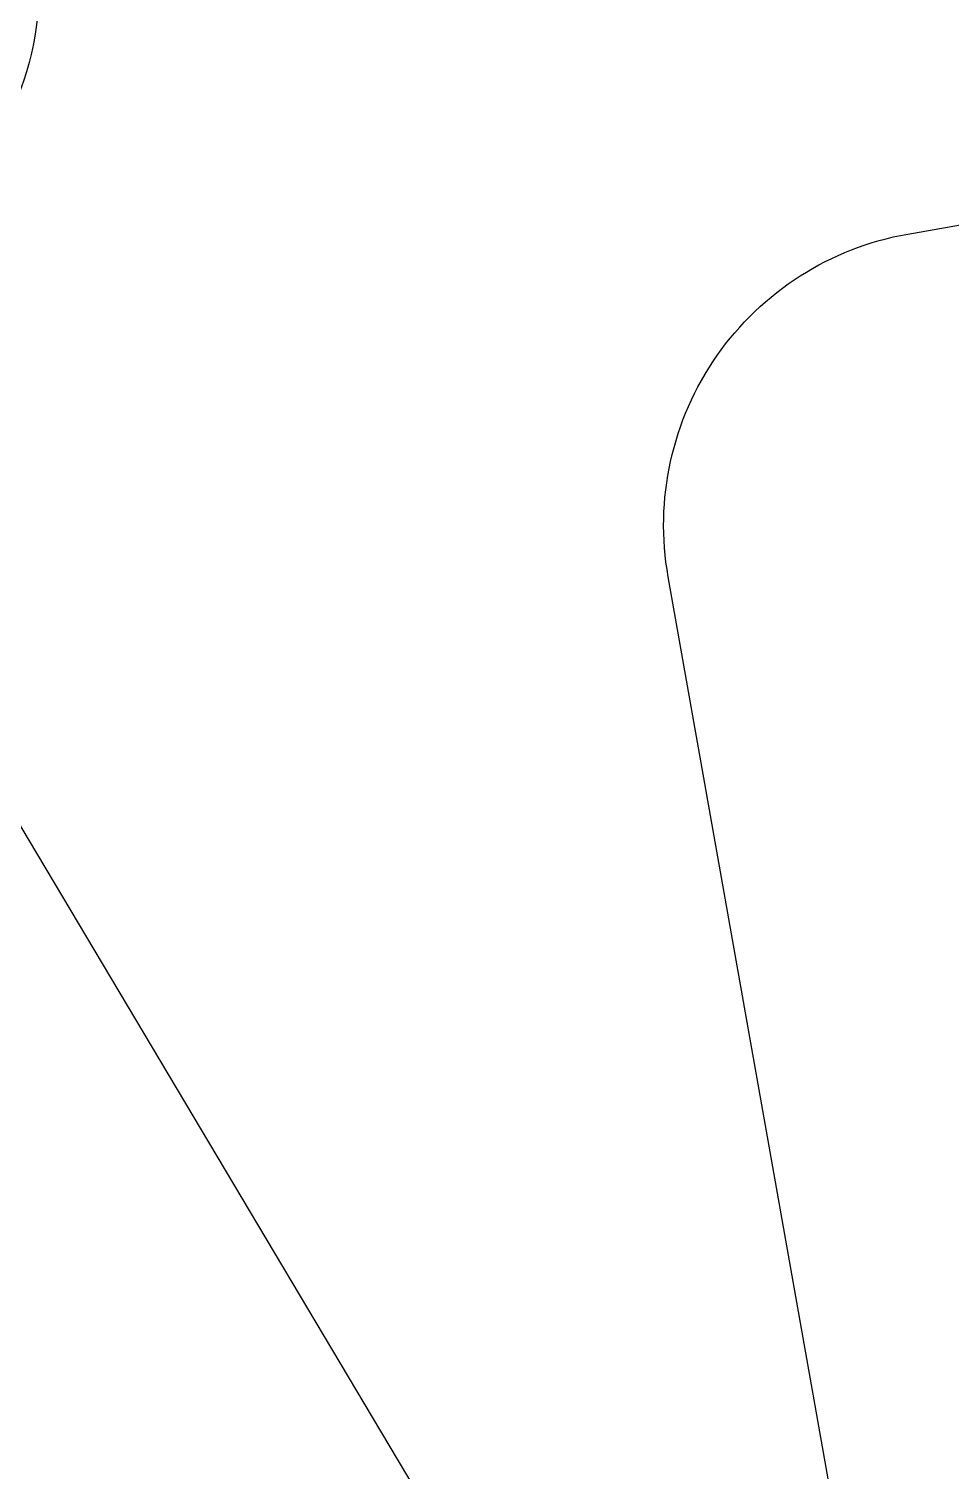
# Model space of a CAD drawing. Header units: millimetres. Extents: x 0 to 8967983, y -224399 to 13801.
# Drawn here: x 71342.32 to 71345.55, y -193470.78 to -193465.72 of the extents above; entities that cross this region are included whole.
import ezdxf

# ---------------------------------------------------------------- set-up
doc = ezdxf.new("R2010")
doc.units = ezdxf.units.MM
doc.header["$LTSCALE"] = 10
doc.layers.add('Архитектура', color=251, linetype='Continuous')

msp = doc.modelspace()

# ---------------------------------------------------------------- linework, layer by layer
at = {"layer": 'Архитектура', "lineweight": 25, "transparency": 33554684}
msp.add_lwpolyline([(71351.7, -193463.7678), (71345.0972, -193464.9381, -0.414326), (71343.8958, -193464.0985), (71343.6192, -193462.5378), (71344.6997, -193462.3463), (71344.5933, -193461.7461), (71343.908, -193461.3722), (71340.5465, -193461.968, 0.551224), (71340.3515, -193462.4451), (71342.1615, -193464.9722, -0.267349), (71342.2618, -193466.0017), (71341.7118, -193467.0897, 0.249629), (71341.7446, -193467.6043), (71344.2126, -193471.7483, 0.827043), (71345.2197, -193471.3643), (71344.5601, -193467.6427, -0.414326), (71345.3998, -193466.4413), (71352.7229, -193465.1434, 0.414326)], format="xyb", dxfattribs=at)
msp.add_lwpolyline([(71351.7, -193463.7678), (71345.0972, -193464.9381, -0.414326), (71343.8958, -193464.0985), (71343.6192, -193462.5378), (71344.6997, -193462.3463), (71344.5933, -193461.7461), (71343.908, -193461.3722), (71340.5465, -193461.968, 0.551224), (71340.3515, -193462.4451), (71342.1615, -193464.9722, -0.267349), (71342.2618, -193466.0017), (71341.7118, -193467.0897, 0.249629), (71341.7446, -193467.6043), (71344.2126, -193471.7483, 0.827043), (71345.2197, -193471.3643), (71344.5601, -193467.6427, -0.414326), (71345.3998, -193466.4413), (71352.7229, -193465.1434, 0.414326)], format="xyb", dxfattribs=at)
msp.add_lwpolyline([(71351.7, -193463.7678), (71345.0972, -193464.9381, -0.414326), (71343.8958, -193464.0985), (71343.6192, -193462.5378), (71344.6997, -193462.3463), (71344.5933, -193461.7461), (71343.908, -193461.3722), (71340.5465, -193461.968, 0.551224), (71340.3515, -193462.4451), (71342.1615, -193464.9722, -0.267349), (71342.2618, -193466.0017), (71341.7118, -193467.0897, 0.249629), (71341.7446, -193467.6043), (71344.2126, -193471.7483, 0.827043), (71345.2197, -193471.3643), (71344.5601, -193467.6427, -0.414326), (71345.3998, -193466.4413), (71352.7229, -193465.1434, 0.414326)], format="xyb", dxfattribs=at)
msp.add_lwpolyline([(71351.7, -193463.7678), (71345.0972, -193464.9381, -0.414326), (71343.8958, -193464.0985), (71343.6192, -193462.5378), (71344.6997, -193462.3463), (71344.5933, -193461.7461), (71343.908, -193461.3722), (71340.5465, -193461.968, 0.551224), (71340.3515, -193462.4451), (71342.1615, -193464.9722, -0.267349), (71342.2618, -193466.0017), (71341.7118, -193467.0897, 0.249629), (71341.7446, -193467.6043), (71344.2126, -193471.7483, 0.827043), (71345.2197, -193471.3643), (71344.5601, -193467.6427, -0.414326), (71345.3998, -193466.4413), (71352.7229, -193465.1434, 0.414326)], format="xyb", dxfattribs=at)
msp.add_lwpolyline([(71351.7, -193463.7678), (71345.0972, -193464.9381, -0.414326), (71343.8958, -193464.0985), (71343.6192, -193462.5378), (71344.6997, -193462.3463), (71344.5933, -193461.7461), (71343.908, -193461.3722), (71340.5465, -193461.968, 0.551224), (71340.3515, -193462.4451), (71342.1615, -193464.9722, -0.267349), (71342.2618, -193466.0017), (71341.7118, -193467.0897, 0.249629), (71341.7446, -193467.6043), (71344.2126, -193471.7483, 0.827043), (71345.2197, -193471.3643), (71344.5601, -193467.6427, -0.414326), (71345.3998, -193466.4413), (71352.7229, -193465.1434, 0.414326)], format="xyb", dxfattribs=at)
msp.add_lwpolyline([(71351.7, -193463.7678), (71345.0972, -193464.9381, -0.414326), (71343.8958, -193464.0985), (71343.6192, -193462.5378), (71344.6997, -193462.3463), (71344.5933, -193461.7461), (71343.908, -193461.3722), (71340.5465, -193461.968, 0.551224), (71340.3515, -193462.4451), (71342.1615, -193464.9722, -0.267349), (71342.2618, -193466.0017), (71341.7118, -193467.0897, 0.249629), (71341.7446, -193467.6043), (71344.2126, -193471.7483, 0.827043), (71345.2197, -193471.3643), (71344.5601, -193467.6427, -0.414326), (71345.3998, -193466.4413), (71352.7229, -193465.1434, 0.414326)], format="xyb", dxfattribs=at)
msp.add_lwpolyline([(71351.7, -193463.7678), (71345.0972, -193464.9381, -0.414326), (71343.8958, -193464.0985), (71343.6192, -193462.5378), (71344.6997, -193462.3463), (71344.5933, -193461.7461), (71343.908, -193461.3722), (71340.5465, -193461.968, 0.551224), (71340.3515, -193462.4451), (71342.1615, -193464.9722, -0.267349), (71342.2618, -193466.0017), (71341.7118, -193467.0897, 0.249629), (71341.7446, -193467.6043), (71344.2126, -193471.7483, 0.827043), (71345.2197, -193471.3643), (71344.5601, -193467.6427, -0.414326), (71345.3998, -193466.4413), (71352.7229, -193465.1434, 0.414326)], format="xyb", dxfattribs=at)
msp.add_lwpolyline([(71351.7, -193463.7678), (71345.0972, -193464.9381, -0.414326), (71343.8958, -193464.0985), (71343.6192, -193462.5378), (71344.6997, -193462.3463), (71344.5933, -193461.7461), (71343.908, -193461.3722), (71340.5465, -193461.968, 0.551224), (71340.3515, -193462.4451), (71342.1615, -193464.9722, -0.267349), (71342.2618, -193466.0017), (71341.7118, -193467.0897, 0.249629), (71341.7446, -193467.6043), (71344.2126, -193471.7483, 0.827043), (71345.2197, -193471.3643), (71344.5601, -193467.6427, -0.414326), (71345.3998, -193466.4413), (71352.7229, -193465.1434, 0.414326)], format="xyb", dxfattribs=at)
msp.add_lwpolyline([(71351.7, -193463.7678), (71345.0972, -193464.9381, -0.414326), (71343.8958, -193464.0985), (71343.6192, -193462.5378), (71344.6997, -193462.3463), (71344.5933, -193461.7461), (71343.908, -193461.3722), (71340.5465, -193461.968, 0.551224), (71340.3515, -193462.4451), (71342.1615, -193464.9722, -0.267349), (71342.2618, -193466.0017), (71341.7118, -193467.0897, 0.249629), (71341.7446, -193467.6043), (71344.2126, -193471.7483, 0.827043), (71345.2197, -193471.3643), (71344.5601, -193467.6427, -0.414326), (71345.3998, -193466.4413), (71352.7229, -193465.1434, 0.414326)], format="xyb", dxfattribs=at)
msp.add_lwpolyline([(71351.7, -193463.7678), (71345.0972, -193464.9381, -0.414326), (71343.8958, -193464.0985), (71343.6192, -193462.5378), (71344.6997, -193462.3463), (71344.5933, -193461.7461), (71343.908, -193461.3722), (71340.5465, -193461.968, 0.551224), (71340.3515, -193462.4451), (71342.1615, -193464.9722, -0.267349), (71342.2618, -193466.0017), (71341.7118, -193467.0897, 0.249629), (71341.7446, -193467.6043), (71344.2126, -193471.7483, 0.827043), (71345.2197, -193471.3643), (71344.5601, -193467.6427, -0.414326), (71345.3998, -193466.4413), (71352.7229, -193465.1434, 0.414326)], format="xyb", dxfattribs=at)
msp.add_lwpolyline([(71351.7, -193463.7678), (71345.0972, -193464.9381, -0.414326), (71343.8958, -193464.0985), (71343.6192, -193462.5378), (71344.6997, -193462.3463), (71344.5933, -193461.7461), (71343.908, -193461.3722), (71340.5465, -193461.968, 0.551224), (71340.3515, -193462.4451), (71342.1615, -193464.9722, -0.267349), (71342.2618, -193466.0017), (71341.7118, -193467.0897, 0.249629), (71341.7446, -193467.6043), (71344.2126, -193471.7483, 0.827043), (71345.2197, -193471.3643), (71344.5601, -193467.6427, -0.414326), (71345.3998, -193466.4413), (71352.7229, -193465.1434, 0.414326)], format="xyb", dxfattribs=at)
msp.add_lwpolyline([(71351.7, -193463.7678), (71345.0972, -193464.9381, -0.414326), (71343.8958, -193464.0985), (71343.6192, -193462.5378), (71344.6997, -193462.3463), (71344.5933, -193461.7461), (71343.908, -193461.3722), (71340.5465, -193461.968, 0.551224), (71340.3515, -193462.4451), (71342.1615, -193464.9722, -0.267349), (71342.2618, -193466.0017), (71341.7118, -193467.0897, 0.249629), (71341.7446, -193467.6043), (71344.2126, -193471.7483, 0.827043), (71345.2197, -193471.3643), (71344.5601, -193467.6427, -0.414326), (71345.3998, -193466.4413), (71352.7229, -193465.1434, 0.414326)], format="xyb", dxfattribs=at)
msp.add_lwpolyline([(71351.7, -193463.7678), (71345.0972, -193464.9381, -0.414326), (71343.8958, -193464.0985), (71343.6192, -193462.5378), (71344.6997, -193462.3463), (71344.5933, -193461.7461), (71343.908, -193461.3722), (71340.5465, -193461.968, 0.551224), (71340.3515, -193462.4451), (71342.1615, -193464.9722, -0.267349), (71342.2618, -193466.0017), (71341.7118, -193467.0897, 0.249629), (71341.7446, -193467.6043), (71344.2126, -193471.7483, 0.827043), (71345.2197, -193471.3643), (71344.5601, -193467.6427, -0.414326), (71345.3998, -193466.4413), (71352.7229, -193465.1434, 0.414326)], format="xyb", dxfattribs=at)
msp.add_lwpolyline([(71351.7, -193463.7678), (71345.0972, -193464.9381, -0.414326), (71343.8958, -193464.0985), (71343.6192, -193462.5378), (71344.6997, -193462.3463), (71344.5933, -193461.7461), (71343.908, -193461.3722), (71340.5465, -193461.968, 0.551224), (71340.3515, -193462.4451), (71342.1615, -193464.9722, -0.267349), (71342.2618, -193466.0017), (71341.7118, -193467.0897, 0.249629), (71341.7446, -193467.6043), (71344.2126, -193471.7483, 0.827043), (71345.2197, -193471.3643), (71344.5601, -193467.6427, -0.414326), (71345.3998, -193466.4413), (71352.7229, -193465.1434, 0.414326)], format="xyb", dxfattribs=at)
msp.add_lwpolyline([(71351.7, -193463.7678), (71345.0972, -193464.9381, -0.414326), (71343.8958, -193464.0985), (71343.6192, -193462.5378), (71344.6997, -193462.3463), (71344.5933, -193461.7461), (71343.908, -193461.3722), (71340.5465, -193461.968, 0.551224), (71340.3515, -193462.4451), (71342.1615, -193464.9722, -0.267349), (71342.2618, -193466.0017), (71341.7118, -193467.0897, 0.249629), (71341.7446, -193467.6043), (71344.2126, -193471.7483, 0.827043), (71345.2197, -193471.3643), (71344.5601, -193467.6427, -0.414326), (71345.3998, -193466.4413), (71352.7229, -193465.1434, 0.414326)], format="xyb", dxfattribs=at)
msp.add_lwpolyline([(71351.7, -193463.7678), (71345.0972, -193464.9381, -0.414326), (71343.8958, -193464.0985), (71343.6192, -193462.5378), (71344.6997, -193462.3463), (71344.5933, -193461.7461), (71343.908, -193461.3722), (71340.5465, -193461.968, 0.551224), (71340.3515, -193462.4451), (71342.1615, -193464.9722, -0.267349), (71342.2618, -193466.0017), (71341.7118, -193467.0897, 0.249629), (71341.7446, -193467.6043), (71344.2126, -193471.7483, 0.827043), (71345.2197, -193471.3643), (71344.5601, -193467.6427, -0.414326), (71345.3998, -193466.4413), (71352.7229, -193465.1434, 0.414326)], format="xyb", dxfattribs=at)
msp.add_lwpolyline([(71351.7, -193463.7678), (71345.0972, -193464.9381, -0.414326), (71343.8958, -193464.0985), (71343.6192, -193462.5378), (71344.6997, -193462.3463), (71344.5933, -193461.7461), (71343.908, -193461.3722), (71340.5465, -193461.968, 0.551224), (71340.3515, -193462.4451), (71342.1615, -193464.9722, -0.267349), (71342.2618, -193466.0017), (71341.7118, -193467.0897, 0.249629), (71341.7446, -193467.6043), (71344.2126, -193471.7483, 0.827043), (71345.2197, -193471.3643), (71344.5601, -193467.6427, -0.414326), (71345.3998, -193466.4413), (71352.7229, -193465.1434, 0.414326)], format="xyb", dxfattribs=at)
msp.add_lwpolyline([(71351.7, -193463.7678), (71345.0972, -193464.9381, -0.414326), (71343.8958, -193464.0985), (71343.6192, -193462.5378), (71344.6997, -193462.3463), (71344.5933, -193461.7461), (71343.908, -193461.3722), (71340.5465, -193461.968, 0.551224), (71340.3515, -193462.4451), (71342.1615, -193464.9722, -0.267349), (71342.2618, -193466.0017), (71341.7118, -193467.0897, 0.249629), (71341.7446, -193467.6043), (71344.2126, -193471.7483, 0.827043), (71345.2197, -193471.3643), (71344.5601, -193467.6427, -0.414326), (71345.3998, -193466.4413), (71352.7229, -193465.1434, 0.414326)], format="xyb", dxfattribs=at)
msp.add_lwpolyline([(71351.7, -193463.7678), (71345.0972, -193464.9381, -0.414326), (71343.8958, -193464.0985), (71343.6192, -193462.5378), (71344.6997, -193462.3463), (71344.5933, -193461.7461), (71343.908, -193461.3722), (71340.5465, -193461.968, 0.551224), (71340.3515, -193462.4451), (71342.1615, -193464.9722, -0.267349), (71342.2618, -193466.0017), (71341.7118, -193467.0897, 0.249629), (71341.7446, -193467.6043), (71344.2126, -193471.7483, 0.827043), (71345.2197, -193471.3643), (71344.5601, -193467.6427, -0.414326), (71345.3998, -193466.4413), (71352.7229, -193465.1434, 0.414326)], format="xyb", dxfattribs=at)
msp.add_lwpolyline([(71351.7, -193463.7678), (71345.0972, -193464.9381, -0.414326), (71343.8958, -193464.0985), (71343.6192, -193462.5378), (71344.6997, -193462.3463), (71344.5933, -193461.7461), (71343.908, -193461.3722), (71340.5465, -193461.968, 0.551224), (71340.3515, -193462.4451), (71342.1615, -193464.9722, -0.267349), (71342.2618, -193466.0017), (71341.7118, -193467.0897, 0.249629), (71341.7446, -193467.6043), (71344.2126, -193471.7483, 0.827043), (71345.2197, -193471.3643), (71344.5601, -193467.6427, -0.414326), (71345.3998, -193466.4413), (71352.7229, -193465.1434, 0.414326)], format="xyb", dxfattribs=at)
msp.add_lwpolyline([(71351.7, -193463.7678), (71345.0972, -193464.9381, -0.414326), (71343.8958, -193464.0985), (71343.6192, -193462.5378), (71344.6997, -193462.3463), (71344.5933, -193461.7461), (71343.908, -193461.3722), (71340.5465, -193461.968, 0.551224), (71340.3515, -193462.4451), (71342.1615, -193464.9722, -0.267349), (71342.2618, -193466.0017), (71341.7118, -193467.0897, 0.249629), (71341.7446, -193467.6043), (71344.2126, -193471.7483, 0.827043), (71345.2197, -193471.3643), (71344.5601, -193467.6427, -0.414326), (71345.3998, -193466.4413), (71352.7229, -193465.1434, 0.414326)], format="xyb", dxfattribs=at)
msp.add_lwpolyline([(71351.7, -193463.7678), (71345.0972, -193464.9381, -0.414326), (71343.8958, -193464.0985), (71343.6192, -193462.5378), (71344.6997, -193462.3463), (71344.5933, -193461.7461), (71343.908, -193461.3722), (71340.5465, -193461.968, 0.551224), (71340.3515, -193462.4451), (71342.1615, -193464.9722, -0.267349), (71342.2618, -193466.0017), (71341.7118, -193467.0897, 0.249629), (71341.7446, -193467.6043), (71344.2126, -193471.7483, 0.827043), (71345.2197, -193471.3643), (71344.5601, -193467.6427, -0.414326), (71345.3998, -193466.4413), (71352.7229, -193465.1434, 0.414326)], format="xyb", dxfattribs=at)
msp.add_lwpolyline([(71351.7, -193463.7678), (71345.0972, -193464.9381, -0.414326), (71343.8958, -193464.0985), (71343.6192, -193462.5378), (71344.6997, -193462.3463), (71344.5933, -193461.7461), (71343.908, -193461.3722), (71340.5465, -193461.968, 0.551224), (71340.3515, -193462.4451), (71342.1615, -193464.9722, -0.267349), (71342.2618, -193466.0017), (71341.7118, -193467.0897, 0.249629), (71341.7446, -193467.6043), (71344.2126, -193471.7483, 0.827043), (71345.2197, -193471.3643), (71344.5601, -193467.6427, -0.414326), (71345.3998, -193466.4413), (71352.7229, -193465.1434, 0.414326)], format="xyb", dxfattribs=at)
msp.add_lwpolyline([(71351.7, -193463.7678), (71345.0972, -193464.9381, -0.414326), (71343.8958, -193464.0985), (71343.6192, -193462.5378), (71344.6997, -193462.3463), (71344.5933, -193461.7461), (71343.908, -193461.3722), (71340.5465, -193461.968, 0.551224), (71340.3515, -193462.4451), (71342.1615, -193464.9722, -0.267349), (71342.2618, -193466.0017), (71341.7118, -193467.0897, 0.249629), (71341.7446, -193467.6043), (71344.2126, -193471.7483, 0.827043), (71345.2197, -193471.3643), (71344.5601, -193467.6427, -0.414326), (71345.3998, -193466.4413), (71352.7229, -193465.1434, 0.414326)], format="xyb", dxfattribs=at)
msp.add_lwpolyline([(71351.7, -193463.7678), (71345.0972, -193464.9381, -0.414326), (71343.8958, -193464.0985), (71343.6192, -193462.5378), (71344.6997, -193462.3463), (71344.5933, -193461.7461), (71343.908, -193461.3722), (71340.5465, -193461.968, 0.551224), (71340.3515, -193462.4451), (71342.1615, -193464.9722, -0.267349), (71342.2618, -193466.0017), (71341.7118, -193467.0897, 0.249629), (71341.7446, -193467.6043), (71344.2126, -193471.7483, 0.827043), (71345.2197, -193471.3643), (71344.5601, -193467.6427, -0.414326), (71345.3998, -193466.4413), (71352.7229, -193465.1434, 0.414326)], format="xyb", dxfattribs=at)
msp.add_lwpolyline([(71351.7, -193463.7678), (71345.0972, -193464.9381, -0.414326), (71343.8958, -193464.0985), (71343.6192, -193462.5378), (71344.6997, -193462.3463), (71344.5933, -193461.7461), (71343.908, -193461.3722), (71340.5465, -193461.968, 0.551224), (71340.3515, -193462.4451), (71342.1615, -193464.9722, -0.267349), (71342.2618, -193466.0017), (71341.7118, -193467.0897, 0.249629), (71341.7446, -193467.6043), (71344.2126, -193471.7483, 0.827043), (71345.2197, -193471.3643), (71344.5601, -193467.6427, -0.414326), (71345.3998, -193466.4413), (71352.7229, -193465.1434, 0.414326)], format="xyb", dxfattribs=at)
msp.add_lwpolyline([(71351.7, -193463.7678), (71345.0972, -193464.9381, -0.414326), (71343.8958, -193464.0985), (71343.6192, -193462.5378), (71344.6997, -193462.3463), (71344.5933, -193461.7461), (71343.908, -193461.3722), (71340.5465, -193461.968, 0.551224), (71340.3515, -193462.4451), (71342.1615, -193464.9722, -0.267349), (71342.2618, -193466.0017), (71341.7118, -193467.0897, 0.249629), (71341.7446, -193467.6043), (71344.2126, -193471.7483, 0.827043), (71345.2197, -193471.3643), (71344.5601, -193467.6427, -0.414326), (71345.3998, -193466.4413), (71352.7229, -193465.1434, 0.414326)], format="xyb", dxfattribs=at)
msp.add_lwpolyline([(71351.7, -193463.7678), (71345.0972, -193464.9381, -0.414326), (71343.8958, -193464.0985), (71343.6192, -193462.5378), (71344.6997, -193462.3463), (71344.5933, -193461.7461), (71343.908, -193461.3722), (71340.5465, -193461.968, 0.551224), (71340.3515, -193462.4451), (71342.1615, -193464.9722, -0.267349), (71342.2618, -193466.0017), (71341.7118, -193467.0897, 0.249629), (71341.7446, -193467.6043), (71344.2126, -193471.7483, 0.827043), (71345.2197, -193471.3643), (71344.5601, -193467.6427, -0.414326), (71345.3998, -193466.4413), (71352.7229, -193465.1434, 0.414326)], format="xyb", dxfattribs=at)
msp.add_lwpolyline([(71351.7, -193463.7678), (71345.0972, -193464.9381, -0.414326), (71343.8958, -193464.0985), (71343.6192, -193462.5378), (71344.6997, -193462.3463), (71344.5933, -193461.7461), (71343.908, -193461.3722), (71340.5465, -193461.968, 0.551224), (71340.3515, -193462.4451), (71342.1615, -193464.9722, -0.267349), (71342.2618, -193466.0017), (71341.7118, -193467.0897, 0.249629), (71341.7446, -193467.6043), (71344.2126, -193471.7483, 0.827043), (71345.2197, -193471.3643), (71344.5601, -193467.6427, -0.414326), (71345.3998, -193466.4413), (71352.7229, -193465.1434, 0.414326)], format="xyb", dxfattribs=at)
msp.add_lwpolyline([(71351.7, -193463.7678), (71345.0972, -193464.9381, -0.414326), (71343.8958, -193464.0985), (71343.6192, -193462.5378), (71344.6997, -193462.3463), (71344.5933, -193461.7461), (71343.908, -193461.3722), (71340.5465, -193461.968, 0.551224), (71340.3515, -193462.4451), (71342.1615, -193464.9722, -0.267349), (71342.2618, -193466.0017), (71341.7118, -193467.0897, 0.249629), (71341.7446, -193467.6043), (71344.2126, -193471.7483, 0.827043), (71345.2197, -193471.3643), (71344.5601, -193467.6427, -0.414326), (71345.3998, -193466.4413), (71352.7229, -193465.1434, 0.414326)], format="xyb", dxfattribs=at)
msp.add_lwpolyline([(71351.7, -193463.7678), (71345.0972, -193464.9381, -0.414326), (71343.8958, -193464.0985), (71343.6192, -193462.5378), (71344.6997, -193462.3463), (71344.5933, -193461.7461), (71343.908, -193461.3722), (71340.5465, -193461.968, 0.551224), (71340.3515, -193462.4451), (71342.1615, -193464.9722, -0.267349), (71342.2618, -193466.0017), (71341.7118, -193467.0897, 0.249629), (71341.7446, -193467.6043), (71344.2126, -193471.7483, 0.827043), (71345.2197, -193471.3643), (71344.5601, -193467.6427, -0.414326), (71345.3998, -193466.4413), (71352.7229, -193465.1434, 0.414326)], format="xyb", dxfattribs=at)
msp.add_lwpolyline([(71351.7, -193463.7678), (71345.0972, -193464.9381, -0.414326), (71343.8958, -193464.0985), (71343.6192, -193462.5378), (71344.6997, -193462.3463), (71344.5933, -193461.7461), (71343.908, -193461.3722), (71340.5465, -193461.968, 0.551224), (71340.3515, -193462.4451), (71342.1615, -193464.9722, -0.267349), (71342.2618, -193466.0017), (71341.7118, -193467.0897, 0.249629), (71341.7446, -193467.6043), (71344.2126, -193471.7483, 0.827043), (71345.2197, -193471.3643), (71344.5601, -193467.6427, -0.414326), (71345.3998, -193466.4413), (71352.7229, -193465.1434, 0.414326)], format="xyb", dxfattribs=at)
msp.add_lwpolyline([(71351.7, -193463.7678), (71345.0972, -193464.9381, -0.414326), (71343.8958, -193464.0985), (71343.6192, -193462.5378), (71344.6997, -193462.3463), (71344.5933, -193461.7461), (71343.908, -193461.3722), (71340.5465, -193461.968, 0.551224), (71340.3515, -193462.4451), (71342.1615, -193464.9722, -0.267349), (71342.2618, -193466.0017), (71341.7118, -193467.0897, 0.249629), (71341.7446, -193467.6043), (71344.2126, -193471.7483, 0.827043), (71345.2197, -193471.3643), (71344.5601, -193467.6427, -0.414326), (71345.3998, -193466.4413), (71352.7229, -193465.1434, 0.414326)], format="xyb", dxfattribs=at)
msp.add_lwpolyline([(71351.7, -193463.7678), (71345.0972, -193464.9381, -0.414326), (71343.8958, -193464.0985), (71343.6192, -193462.5378), (71344.6997, -193462.3463), (71344.5933, -193461.7461), (71343.908, -193461.3722), (71340.5465, -193461.968, 0.551224), (71340.3515, -193462.4451), (71342.1615, -193464.9722, -0.267349), (71342.2618, -193466.0017), (71341.7118, -193467.0897, 0.249629), (71341.7446, -193467.6043), (71344.2126, -193471.7483, 0.827043), (71345.2197, -193471.3643), (71344.5601, -193467.6427, -0.414326), (71345.3998, -193466.4413), (71352.7229, -193465.1434, 0.414326)], format="xyb", dxfattribs=at)
msp.add_lwpolyline([(71351.7, -193463.7678), (71345.0972, -193464.9381, -0.414326), (71343.8958, -193464.0985), (71343.6192, -193462.5378), (71344.6997, -193462.3463), (71344.5933, -193461.7461), (71343.908, -193461.3722), (71340.5465, -193461.968, 0.551224), (71340.3515, -193462.4451), (71342.1615, -193464.9722, -0.267349), (71342.2618, -193466.0017), (71341.7118, -193467.0897, 0.249629), (71341.7446, -193467.6043), (71344.2126, -193471.7483, 0.827043), (71345.2197, -193471.3643), (71344.5601, -193467.6427, -0.414326), (71345.3998, -193466.4413), (71352.7229, -193465.1434, 0.414326)], format="xyb", dxfattribs=at)
msp.add_lwpolyline([(71351.7, -193463.7678), (71345.0972, -193464.9381, -0.414326), (71343.8958, -193464.0985), (71343.6192, -193462.5378), (71344.6997, -193462.3463), (71344.5933, -193461.7461), (71343.908, -193461.3722), (71340.5465, -193461.968, 0.551224), (71340.3515, -193462.4451), (71342.1615, -193464.9722, -0.267349), (71342.2618, -193466.0017), (71341.7118, -193467.0897, 0.249629), (71341.7446, -193467.6043), (71344.2126, -193471.7483, 0.827043), (71345.2197, -193471.3643), (71344.5601, -193467.6427, -0.414326), (71345.3998, -193466.4413), (71352.7229, -193465.1434, 0.414326)], format="xyb", dxfattribs=at)
msp.add_lwpolyline([(71351.7, -193463.7678), (71345.0972, -193464.9381, -0.414326), (71343.8958, -193464.0985), (71343.6192, -193462.5378), (71344.6997, -193462.3463), (71344.5933, -193461.7461), (71343.908, -193461.3722), (71340.5465, -193461.968, 0.551224), (71340.3515, -193462.4451), (71342.1615, -193464.9722, -0.267349), (71342.2618, -193466.0017), (71341.7118, -193467.0897, 0.249629), (71341.7446, -193467.6043), (71344.2126, -193471.7483, 0.827043), (71345.2197, -193471.3643), (71344.5601, -193467.6427, -0.414326), (71345.3998, -193466.4413), (71352.7229, -193465.1434, 0.414326)], format="xyb", dxfattribs=at)
msp.add_lwpolyline([(71351.7, -193463.7678), (71345.0972, -193464.9381, -0.414326), (71343.8958, -193464.0985), (71343.6192, -193462.5378), (71344.6997, -193462.3463), (71344.5933, -193461.7461), (71343.908, -193461.3722), (71340.5465, -193461.968, 0.551224), (71340.3515, -193462.4451), (71342.1615, -193464.9722, -0.267349), (71342.2618, -193466.0017), (71341.7118, -193467.0897, 0.249629), (71341.7446, -193467.6043), (71344.2126, -193471.7483, 0.827043), (71345.2197, -193471.3643), (71344.5601, -193467.6427, -0.414326), (71345.3998, -193466.4413), (71352.7229, -193465.1434, 0.414326)], format="xyb", dxfattribs=at)
msp.add_lwpolyline([(71351.7, -193463.7678), (71345.0972, -193464.9381, -0.414326), (71343.8958, -193464.0985), (71343.6192, -193462.5378), (71344.6997, -193462.3463), (71344.5933, -193461.7461), (71343.908, -193461.3722), (71340.5465, -193461.968, 0.551224), (71340.3515, -193462.4451), (71342.1615, -193464.9722, -0.267349), (71342.2618, -193466.0017), (71341.7118, -193467.0897, 0.249629), (71341.7446, -193467.6043), (71344.2126, -193471.7483, 0.827043), (71345.2197, -193471.3643), (71344.5601, -193467.6427, -0.414326), (71345.3998, -193466.4413), (71352.7229, -193465.1434, 0.414326)], format="xyb", dxfattribs=at)
msp.add_lwpolyline([(71351.7, -193463.7678), (71345.0972, -193464.9381, -0.414326), (71343.8958, -193464.0985), (71343.6192, -193462.5378), (71344.6997, -193462.3463), (71344.5933, -193461.7461), (71343.908, -193461.3722), (71340.5465, -193461.968, 0.551224), (71340.3515, -193462.4451), (71342.1615, -193464.9722, -0.267349), (71342.2618, -193466.0017), (71341.7118, -193467.0897, 0.249629), (71341.7446, -193467.6043), (71344.2126, -193471.7483, 0.827043), (71345.2197, -193471.3643), (71344.5601, -193467.6427, -0.414326), (71345.3998, -193466.4413), (71352.7229, -193465.1434, 0.414326)], format="xyb", dxfattribs=at)
msp.add_lwpolyline([(71351.7, -193463.7678), (71345.0972, -193464.9381, -0.414326), (71343.8958, -193464.0985), (71343.6192, -193462.5378), (71344.6997, -193462.3463), (71344.5933, -193461.7461), (71343.908, -193461.3722), (71340.5465, -193461.968, 0.551224), (71340.3515, -193462.4451), (71342.1615, -193464.9722, -0.267349), (71342.2618, -193466.0017), (71341.7118, -193467.0897, 0.249629), (71341.7446, -193467.6043), (71344.2126, -193471.7483, 0.827043), (71345.2197, -193471.3643), (71344.5601, -193467.6427, -0.414326), (71345.3998, -193466.4413), (71352.7229, -193465.1434, 0.414326)], format="xyb", dxfattribs=at)
msp.add_lwpolyline([(71351.7, -193463.7678), (71345.0972, -193464.9381, -0.414326), (71343.8958, -193464.0985), (71343.6192, -193462.5378), (71344.6997, -193462.3463), (71344.5933, -193461.7461), (71343.908, -193461.3722), (71340.5465, -193461.968, 0.551224), (71340.3515, -193462.4451), (71342.1615, -193464.9722, -0.267349), (71342.2618, -193466.0017), (71341.7118, -193467.0897, 0.249629), (71341.7446, -193467.6043), (71344.2126, -193471.7483, 0.827043), (71345.2197, -193471.3643), (71344.5601, -193467.6427, -0.414326), (71345.3998, -193466.4413), (71352.7229, -193465.1434, 0.414326)], format="xyb", dxfattribs=at)
msp.add_lwpolyline([(71351.7, -193463.7678), (71345.0972, -193464.9381, -0.414326), (71343.8958, -193464.0985), (71343.6192, -193462.5378), (71344.6997, -193462.3463), (71344.5933, -193461.7461), (71343.908, -193461.3722), (71340.5465, -193461.968, 0.551224), (71340.3515, -193462.4451), (71342.1615, -193464.9722, -0.267349), (71342.2618, -193466.0017), (71341.7118, -193467.0897, 0.249629), (71341.7446, -193467.6043), (71344.2126, -193471.7483, 0.827043), (71345.2197, -193471.3643), (71344.5601, -193467.6427, -0.414326), (71345.3998, -193466.4413), (71352.7229, -193465.1434, 0.414326)], format="xyb", dxfattribs=at)
msp.add_lwpolyline([(71351.7, -193463.7678), (71345.0972, -193464.9381, -0.414326), (71343.8958, -193464.0985), (71343.6192, -193462.5378), (71344.6997, -193462.3463), (71344.5933, -193461.7461), (71343.908, -193461.3722), (71340.5465, -193461.968, 0.551224), (71340.3515, -193462.4451), (71342.1615, -193464.9722, -0.267349), (71342.2618, -193466.0017), (71341.7118, -193467.0897, 0.249629), (71341.7446, -193467.6043), (71344.2126, -193471.7483, 0.827043), (71345.2197, -193471.3643), (71344.5601, -193467.6427, -0.414326), (71345.3998, -193466.4413), (71352.7229, -193465.1434, 0.414326)], format="xyb", dxfattribs=at)
msp.add_lwpolyline([(71351.7, -193463.7678), (71345.0972, -193464.9381, -0.414326), (71343.8958, -193464.0985), (71343.6192, -193462.5378), (71344.6997, -193462.3463), (71344.5933, -193461.7461), (71343.908, -193461.3722), (71340.5465, -193461.968, 0.551224), (71340.3515, -193462.4451), (71342.1615, -193464.9722, -0.267349), (71342.2618, -193466.0017), (71341.7118, -193467.0897, 0.249629), (71341.7446, -193467.6043), (71344.2126, -193471.7483, 0.827043), (71345.2197, -193471.3643), (71344.5601, -193467.6427, -0.414326), (71345.3998, -193466.4413), (71352.7229, -193465.1434, 0.414326)], format="xyb", dxfattribs=at)
msp.add_lwpolyline([(71351.7, -193463.7678), (71345.0972, -193464.9381, -0.414326), (71343.8958, -193464.0985), (71343.6192, -193462.5378), (71344.6997, -193462.3463), (71344.5933, -193461.7461), (71343.908, -193461.3722), (71340.5465, -193461.968, 0.551224), (71340.3515, -193462.4451), (71342.1615, -193464.9722, -0.267349), (71342.2618, -193466.0017), (71341.7118, -193467.0897, 0.249629), (71341.7446, -193467.6043), (71344.2126, -193471.7483, 0.827043), (71345.2197, -193471.3643), (71344.5601, -193467.6427, -0.414326), (71345.3998, -193466.4413), (71352.7229, -193465.1434, 0.414326)], format="xyb", dxfattribs=at)
msp.add_lwpolyline([(71351.7, -193463.7678), (71345.0972, -193464.9381, -0.414326), (71343.8958, -193464.0985), (71343.6192, -193462.5378), (71344.6997, -193462.3463), (71344.5933, -193461.7461), (71343.908, -193461.3722), (71340.5465, -193461.968, 0.551224), (71340.3515, -193462.4451), (71342.1615, -193464.9722, -0.267349), (71342.2618, -193466.0017), (71341.7118, -193467.0897, 0.249629), (71341.7446, -193467.6043), (71344.2126, -193471.7483, 0.827043), (71345.2197, -193471.3643), (71344.5601, -193467.6427, -0.414326), (71345.3998, -193466.4413), (71352.7229, -193465.1434, 0.414326)], format="xyb", dxfattribs=at)
msp.add_lwpolyline([(71351.7, -193463.7678), (71345.0972, -193464.9381, -0.414326), (71343.8958, -193464.0985), (71343.6192, -193462.5378), (71344.6997, -193462.3463), (71344.5933, -193461.7461), (71343.908, -193461.3722), (71340.5465, -193461.968, 0.551224), (71340.3515, -193462.4451), (71342.1615, -193464.9722, -0.267349), (71342.2618, -193466.0017), (71341.7118, -193467.0897, 0.249629), (71341.7446, -193467.6043), (71344.2126, -193471.7483, 0.827043), (71345.2197, -193471.3643), (71344.5601, -193467.6427, -0.414326), (71345.3998, -193466.4413), (71352.7229, -193465.1434, 0.414326)], format="xyb", dxfattribs=at)
msp.add_lwpolyline([(71351.7, -193463.7678), (71345.0972, -193464.9381, -0.414326), (71343.8958, -193464.0985), (71343.6192, -193462.5378), (71344.6997, -193462.3463), (71344.5933, -193461.7461), (71343.908, -193461.3722), (71340.5465, -193461.968, 0.551224), (71340.3515, -193462.4451), (71342.1615, -193464.9722, -0.267349), (71342.2618, -193466.0017), (71341.7118, -193467.0897, 0.249629), (71341.7446, -193467.6043), (71344.2126, -193471.7483, 0.827043), (71345.2197, -193471.3643), (71344.5601, -193467.6427, -0.414326), (71345.3998, -193466.4413), (71352.7229, -193465.1434, 0.414326)], format="xyb", dxfattribs=at)
msp.add_lwpolyline([(71351.7, -193463.7678), (71345.0972, -193464.9381, -0.414326), (71343.8958, -193464.0985), (71343.6192, -193462.5378), (71344.6997, -193462.3463), (71344.5933, -193461.7461), (71343.908, -193461.3722), (71340.5465, -193461.968, 0.551224), (71340.3515, -193462.4451), (71342.1615, -193464.9722, -0.267349), (71342.2618, -193466.0017), (71341.7118, -193467.0897, 0.249629), (71341.7446, -193467.6043), (71344.2126, -193471.7483, 0.827043), (71345.2197, -193471.3643), (71344.5601, -193467.6427, -0.414326), (71345.3998, -193466.4413), (71352.7229, -193465.1434, 0.414326)], format="xyb", dxfattribs=at)
msp.add_lwpolyline([(71351.7, -193463.7678), (71345.0972, -193464.9381, -0.414326), (71343.8958, -193464.0985), (71343.6192, -193462.5378), (71344.6997, -193462.3463), (71344.5933, -193461.7461), (71343.908, -193461.3722), (71340.5465, -193461.968, 0.551224), (71340.3515, -193462.4451), (71342.1615, -193464.9722, -0.267349), (71342.2618, -193466.0017), (71341.7118, -193467.0897, 0.249629), (71341.7446, -193467.6043), (71344.2126, -193471.7483, 0.827043), (71345.2197, -193471.3643), (71344.5601, -193467.6427, -0.414326), (71345.3998, -193466.4413), (71352.7229, -193465.1434, 0.414326)], format="xyb", dxfattribs=at)
msp.add_lwpolyline([(71351.7, -193463.7678), (71345.0972, -193464.9381, -0.414326), (71343.8958, -193464.0985), (71343.6192, -193462.5378), (71344.6997, -193462.3463), (71344.5933, -193461.7461), (71343.908, -193461.3722), (71340.5465, -193461.968, 0.551224), (71340.3515, -193462.4451), (71342.1615, -193464.9722, -0.267349), (71342.2618, -193466.0017), (71341.7118, -193467.0897, 0.249629), (71341.7446, -193467.6043), (71344.2126, -193471.7483, 0.827043), (71345.2197, -193471.3643), (71344.5601, -193467.6427, -0.414326), (71345.3998, -193466.4413), (71352.7229, -193465.1434, 0.414326)], format="xyb", dxfattribs=at)
msp.add_lwpolyline([(71351.7, -193463.7678), (71345.0972, -193464.9381, -0.414326), (71343.8958, -193464.0985), (71343.6192, -193462.5378), (71344.6997, -193462.3463), (71344.5933, -193461.7461), (71343.908, -193461.3722), (71340.5465, -193461.968, 0.551224), (71340.3515, -193462.4451), (71342.1615, -193464.9722, -0.267349), (71342.2618, -193466.0017), (71341.7118, -193467.0897, 0.249629), (71341.7446, -193467.6043), (71344.2126, -193471.7483, 0.827043), (71345.2197, -193471.3643), (71344.5601, -193467.6427, -0.414326), (71345.3998, -193466.4413), (71352.7229, -193465.1434, 0.414326)], format="xyb", dxfattribs=at)
msp.add_lwpolyline([(71351.7, -193463.7678), (71345.0972, -193464.9381, -0.414326), (71343.8958, -193464.0985), (71343.6192, -193462.5378), (71344.6997, -193462.3463), (71344.5933, -193461.7461), (71343.908, -193461.3722), (71340.5465, -193461.968, 0.551224), (71340.3515, -193462.4451), (71342.1615, -193464.9722, -0.267349), (71342.2618, -193466.0017), (71341.7118, -193467.0897, 0.249629), (71341.7446, -193467.6043), (71344.2126, -193471.7483, 0.827043), (71345.2197, -193471.3643), (71344.5601, -193467.6427, -0.414326), (71345.3998, -193466.4413), (71352.7229, -193465.1434, 0.414326)], format="xyb", dxfattribs=at)
msp.add_lwpolyline([(71351.7, -193463.7678), (71345.0972, -193464.9381, -0.414326), (71343.8958, -193464.0985), (71343.6192, -193462.5378), (71344.6997, -193462.3463), (71344.5933, -193461.7461), (71343.908, -193461.3722), (71340.5465, -193461.968, 0.551224), (71340.3515, -193462.4451), (71342.1615, -193464.9722, -0.267349), (71342.2618, -193466.0017), (71341.7118, -193467.0897, 0.249629), (71341.7446, -193467.6043), (71344.2126, -193471.7483, 0.827043), (71345.2197, -193471.3643), (71344.5601, -193467.6427, -0.414326), (71345.3998, -193466.4413), (71352.7229, -193465.1434, 0.414326)], format="xyb", dxfattribs=at)
msp.add_lwpolyline([(71351.7, -193463.7678), (71345.0972, -193464.9381, -0.414326), (71343.8958, -193464.0985), (71343.6192, -193462.5378), (71344.6997, -193462.3463), (71344.5933, -193461.7461), (71343.908, -193461.3722), (71340.5465, -193461.968, 0.551224), (71340.3515, -193462.4451), (71342.1615, -193464.9722, -0.267349), (71342.2618, -193466.0017), (71341.7118, -193467.0897, 0.249629), (71341.7446, -193467.6043), (71344.2126, -193471.7483, 0.827043), (71345.2197, -193471.3643), (71344.5601, -193467.6427, -0.414326), (71345.3998, -193466.4413), (71352.7229, -193465.1434, 0.414326)], format="xyb", dxfattribs=at)
msp.add_lwpolyline([(71351.7, -193463.7678), (71345.0972, -193464.9381, -0.414326), (71343.8958, -193464.0985), (71343.6192, -193462.5378), (71344.6997, -193462.3463), (71344.5933, -193461.7461), (71343.908, -193461.3722), (71340.5465, -193461.968, 0.551224), (71340.3515, -193462.4451), (71342.1615, -193464.9722, -0.267349), (71342.2618, -193466.0017), (71341.7118, -193467.0897, 0.249629), (71341.7446, -193467.6043), (71344.2126, -193471.7483, 0.827043), (71345.2197, -193471.3643), (71344.5601, -193467.6427, -0.414326), (71345.3998, -193466.4413), (71352.7229, -193465.1434, 0.414326)], format="xyb", dxfattribs=at)
msp.add_lwpolyline([(71351.7, -193463.7678), (71345.0972, -193464.9381, -0.414326), (71343.8958, -193464.0985), (71343.6192, -193462.5378), (71344.6997, -193462.3463), (71344.5933, -193461.7461), (71343.908, -193461.3722), (71340.5465, -193461.968, 0.551224), (71340.3515, -193462.4451), (71342.1615, -193464.9722, -0.267349), (71342.2618, -193466.0017), (71341.7118, -193467.0897, 0.249629), (71341.7446, -193467.6043), (71344.2126, -193471.7483, 0.827043), (71345.2197, -193471.3643), (71344.5601, -193467.6427, -0.414326), (71345.3998, -193466.4413), (71352.7229, -193465.1434, 0.414326)], format="xyb", dxfattribs=at)
msp.add_lwpolyline([(71351.7, -193463.7678), (71345.0972, -193464.9381, -0.414326), (71343.8958, -193464.0985), (71343.6192, -193462.5378), (71344.6997, -193462.3463), (71344.5933, -193461.7461), (71343.908, -193461.3722), (71340.5465, -193461.968, 0.551224), (71340.3515, -193462.4451), (71342.1615, -193464.9722, -0.267349), (71342.2618, -193466.0017), (71341.7118, -193467.0897, 0.249629), (71341.7446, -193467.6043), (71344.2126, -193471.7483, 0.827043), (71345.2197, -193471.3643), (71344.5601, -193467.6427, -0.414326), (71345.3998, -193466.4413), (71352.7229, -193465.1434, 0.414326)], format="xyb", dxfattribs=at)
msp.add_lwpolyline([(71351.7, -193463.7678), (71345.0972, -193464.9381, -0.414326), (71343.8958, -193464.0985), (71343.6192, -193462.5378), (71344.6997, -193462.3463), (71344.5933, -193461.7461), (71343.908, -193461.3722), (71340.5465, -193461.968, 0.551224), (71340.3515, -193462.4451), (71342.1615, -193464.9722, -0.267349), (71342.2618, -193466.0017), (71341.7118, -193467.0897, 0.249629), (71341.7446, -193467.6043), (71344.2126, -193471.7483, 0.827043), (71345.2197, -193471.3643), (71344.5601, -193467.6427, -0.414326), (71345.3998, -193466.4413), (71352.7229, -193465.1434, 0.414326)], format="xyb", dxfattribs=at)
msp.add_lwpolyline([(71351.7, -193463.7678), (71345.0972, -193464.9381, -0.414326), (71343.8958, -193464.0985), (71343.6192, -193462.5378), (71344.6997, -193462.3463), (71344.5933, -193461.7461), (71343.908, -193461.3722), (71340.5465, -193461.968, 0.551224), (71340.3515, -193462.4451), (71342.1615, -193464.9722, -0.267349), (71342.2618, -193466.0017), (71341.7118, -193467.0897, 0.249629), (71341.7446, -193467.6043), (71344.2126, -193471.7483, 0.827043), (71345.2197, -193471.3643), (71344.5601, -193467.6427, -0.414326), (71345.3998, -193466.4413), (71352.7229, -193465.1434, 0.414326)], format="xyb", dxfattribs=at)
msp.add_lwpolyline([(71351.7, -193463.7678), (71345.0972, -193464.9381, -0.414326), (71343.8958, -193464.0985), (71343.6192, -193462.5378), (71344.6997, -193462.3463), (71344.5933, -193461.7461), (71343.908, -193461.3722), (71340.5465, -193461.968, 0.551224), (71340.3515, -193462.4451), (71342.1615, -193464.9722, -0.267349), (71342.2618, -193466.0017), (71341.7118, -193467.0897, 0.249629), (71341.7446, -193467.6043), (71344.2126, -193471.7483, 0.827043), (71345.2197, -193471.3643), (71344.5601, -193467.6427, -0.414326), (71345.3998, -193466.4413), (71352.7229, -193465.1434, 0.414326)], format="xyb", dxfattribs=at)
msp.add_lwpolyline([(71351.7, -193463.7678), (71345.0972, -193464.9381, -0.414326), (71343.8958, -193464.0985), (71343.6192, -193462.5378), (71344.6997, -193462.3463), (71344.5933, -193461.7461), (71343.908, -193461.3722), (71340.5465, -193461.968, 0.551224), (71340.3515, -193462.4451), (71342.1615, -193464.9722, -0.267349), (71342.2618, -193466.0017), (71341.7118, -193467.0897, 0.249629), (71341.7446, -193467.6043), (71344.2126, -193471.7483, 0.827043), (71345.2197, -193471.3643), (71344.5601, -193467.6427, -0.414326), (71345.3998, -193466.4413), (71352.7229, -193465.1434, 0.414326)], format="xyb", dxfattribs=at)
msp.add_lwpolyline([(71351.7, -193463.7678), (71345.0972, -193464.9381, -0.414326), (71343.8958, -193464.0985), (71343.6192, -193462.5378), (71344.6997, -193462.3463), (71344.5933, -193461.7461), (71343.908, -193461.3722), (71340.5465, -193461.968, 0.551224), (71340.3515, -193462.4451), (71342.1615, -193464.9722, -0.267349), (71342.2618, -193466.0017), (71341.7118, -193467.0897, 0.249629), (71341.7446, -193467.6043), (71344.2126, -193471.7483, 0.827043), (71345.2197, -193471.3643), (71344.5601, -193467.6427, -0.414326), (71345.3998, -193466.4413), (71352.7229, -193465.1434, 0.414326)], format="xyb", dxfattribs=at)
msp.add_lwpolyline([(71351.7, -193463.7678), (71345.0972, -193464.9381, -0.414326), (71343.8958, -193464.0985), (71343.6192, -193462.5378), (71344.6997, -193462.3463), (71344.5933, -193461.7461), (71343.908, -193461.3722), (71340.5465, -193461.968, 0.551224), (71340.3515, -193462.4451), (71342.1615, -193464.9722, -0.267349), (71342.2618, -193466.0017), (71341.7118, -193467.0897, 0.249629), (71341.7446, -193467.6043), (71344.2126, -193471.7483, 0.827043), (71345.2197, -193471.3643), (71344.5601, -193467.6427, -0.414326), (71345.3998, -193466.4413), (71352.7229, -193465.1434, 0.414326)], format="xyb", dxfattribs=at)
msp.add_lwpolyline([(71351.7, -193463.7678), (71345.0972, -193464.9381, -0.414326), (71343.8958, -193464.0985), (71343.6192, -193462.5378), (71344.6997, -193462.3463), (71344.5933, -193461.7461), (71343.908, -193461.3722), (71340.5465, -193461.968, 0.551224), (71340.3515, -193462.4451), (71342.1615, -193464.9722, -0.267349), (71342.2618, -193466.0017), (71341.7118, -193467.0897, 0.249629), (71341.7446, -193467.6043), (71344.2126, -193471.7483, 0.827043), (71345.2197, -193471.3643), (71344.5601, -193467.6427, -0.414326), (71345.3998, -193466.4413), (71352.7229, -193465.1434, 0.414326)], format="xyb", dxfattribs=at)
msp.add_lwpolyline([(71351.7, -193463.7678), (71345.0972, -193464.9381, -0.414326), (71343.8958, -193464.0985), (71343.6192, -193462.5378), (71344.6997, -193462.3463), (71344.5933, -193461.7461), (71343.908, -193461.3722), (71340.5465, -193461.968, 0.551224), (71340.3515, -193462.4451), (71342.1615, -193464.9722, -0.267349), (71342.2618, -193466.0017), (71341.7118, -193467.0897, 0.249629), (71341.7446, -193467.6043), (71344.2126, -193471.7483, 0.827043), (71345.2197, -193471.3643), (71344.5601, -193467.6427, -0.414326), (71345.3998, -193466.4413), (71352.7229, -193465.1434, 0.414326)], format="xyb", dxfattribs=at)
msp.add_lwpolyline([(71351.7, -193463.7678), (71345.0972, -193464.9381, -0.414326), (71343.8958, -193464.0985), (71343.6192, -193462.5378), (71344.6997, -193462.3463), (71344.5933, -193461.7461), (71343.908, -193461.3722), (71340.5465, -193461.968, 0.551224), (71340.3515, -193462.4451), (71342.1615, -193464.9722, -0.267349), (71342.2618, -193466.0017), (71341.7118, -193467.0897, 0.249629), (71341.7446, -193467.6043), (71344.2126, -193471.7483, 0.827043), (71345.2197, -193471.3643), (71344.5601, -193467.6427, -0.414326), (71345.3998, -193466.4413), (71352.7229, -193465.1434, 0.414326)], format="xyb", dxfattribs=at)
msp.add_lwpolyline([(71351.7, -193463.7678), (71345.0972, -193464.9381, -0.414326), (71343.8958, -193464.0985), (71343.6192, -193462.5378), (71344.6997, -193462.3463), (71344.5933, -193461.7461), (71343.908, -193461.3722), (71340.5465, -193461.968, 0.551224), (71340.3515, -193462.4451), (71342.1615, -193464.9722, -0.267349), (71342.2618, -193466.0017), (71341.7118, -193467.0897, 0.249629), (71341.7446, -193467.6043), (71344.2126, -193471.7483, 0.827043), (71345.2197, -193471.3643), (71344.5601, -193467.6427, -0.414326), (71345.3998, -193466.4413), (71352.7229, -193465.1434, 0.414326)], format="xyb", dxfattribs=at)
msp.add_lwpolyline([(71351.7, -193463.7678), (71345.0972, -193464.9381, -0.414326), (71343.8958, -193464.0985), (71343.6192, -193462.5378), (71344.6997, -193462.3463), (71344.5933, -193461.7461), (71343.908, -193461.3722), (71340.5465, -193461.968, 0.551224), (71340.3515, -193462.4451), (71342.1615, -193464.9722, -0.267349), (71342.2618, -193466.0017), (71341.7118, -193467.0897, 0.249629), (71341.7446, -193467.6043), (71344.2126, -193471.7483, 0.827043), (71345.2197, -193471.3643), (71344.5601, -193467.6427, -0.414326), (71345.3998, -193466.4413), (71352.7229, -193465.1434, 0.414326)], format="xyb", dxfattribs=at)
msp.add_lwpolyline([(71351.7, -193463.7678), (71345.0972, -193464.9381, -0.414326), (71343.8958, -193464.0985), (71343.6192, -193462.5378), (71344.6997, -193462.3463), (71344.5933, -193461.7461), (71343.908, -193461.3722), (71340.5465, -193461.968, 0.551224), (71340.3515, -193462.4451), (71342.1615, -193464.9722, -0.267349), (71342.2618, -193466.0017), (71341.7118, -193467.0897, 0.249629), (71341.7446, -193467.6043), (71344.2126, -193471.7483, 0.827043), (71345.2197, -193471.3643), (71344.5601, -193467.6427, -0.414326), (71345.3998, -193466.4413), (71352.7229, -193465.1434, 0.414326)], format="xyb", dxfattribs=at)
msp.add_lwpolyline([(71351.7, -193463.7678), (71345.0972, -193464.9381, -0.414326), (71343.8958, -193464.0985), (71343.6192, -193462.5378), (71344.6997, -193462.3463), (71344.5933, -193461.7461), (71343.908, -193461.3722), (71340.5465, -193461.968, 0.551224), (71340.3515, -193462.4451), (71342.1615, -193464.9722, -0.267349), (71342.2618, -193466.0017), (71341.7118, -193467.0897, 0.249629), (71341.7446, -193467.6043), (71344.2126, -193471.7483, 0.827043), (71345.2197, -193471.3643), (71344.5601, -193467.6427, -0.414326), (71345.3998, -193466.4413), (71352.7229, -193465.1434, 0.414326)], format="xyb", dxfattribs=at)
msp.add_lwpolyline([(71351.7, -193463.7678), (71345.0972, -193464.9381, -0.414326), (71343.8958, -193464.0985), (71343.6192, -193462.5378), (71344.6997, -193462.3463), (71344.5933, -193461.7461), (71343.908, -193461.3722), (71340.5465, -193461.968, 0.551224), (71340.3515, -193462.4451), (71342.1615, -193464.9722, -0.267349), (71342.2618, -193466.0017), (71341.7118, -193467.0897, 0.249629), (71341.7446, -193467.6043), (71344.2126, -193471.7483, 0.827043), (71345.2197, -193471.3643), (71344.5601, -193467.6427, -0.414326), (71345.3998, -193466.4413), (71352.7229, -193465.1434, 0.414326)], format="xyb", dxfattribs=at)
msp.add_lwpolyline([(71351.7, -193463.7678), (71345.0972, -193464.9381, -0.414326), (71343.8958, -193464.0985), (71343.6192, -193462.5378), (71344.6997, -193462.3463), (71344.5933, -193461.7461), (71343.908, -193461.3722), (71340.5465, -193461.968, 0.551224), (71340.3515, -193462.4451), (71342.1615, -193464.9722, -0.267349), (71342.2618, -193466.0017), (71341.7118, -193467.0897, 0.249629), (71341.7446, -193467.6043), (71344.2126, -193471.7483, 0.827043), (71345.2197, -193471.3643), (71344.5601, -193467.6427, -0.414326), (71345.3998, -193466.4413), (71352.7229, -193465.1434, 0.414326)], format="xyb", dxfattribs=at)
msp.add_lwpolyline([(71351.7, -193463.7678), (71345.0972, -193464.9381, -0.414326), (71343.8958, -193464.0985), (71343.6192, -193462.5378), (71344.6997, -193462.3463), (71344.5933, -193461.7461), (71343.908, -193461.3722), (71340.5465, -193461.968, 0.551224), (71340.3515, -193462.4451), (71342.1615, -193464.9722, -0.267349), (71342.2618, -193466.0017), (71341.7118, -193467.0897, 0.249629), (71341.7446, -193467.6043), (71344.2126, -193471.7483, 0.827043), (71345.2197, -193471.3643), (71344.5601, -193467.6427, -0.414326), (71345.3998, -193466.4413), (71352.7229, -193465.1434, 0.414326)], format="xyb", dxfattribs=at)
msp.add_lwpolyline([(71351.7, -193463.7678), (71345.0972, -193464.9381, -0.414326), (71343.8958, -193464.0985), (71343.6192, -193462.5378), (71344.6997, -193462.3463), (71344.5933, -193461.7461), (71343.908, -193461.3722), (71340.5465, -193461.968, 0.551224), (71340.3515, -193462.4451), (71342.1615, -193464.9722, -0.267349), (71342.2618, -193466.0017), (71341.7118, -193467.0897, 0.249629), (71341.7446, -193467.6043), (71344.2126, -193471.7483, 0.827043), (71345.2197, -193471.3643), (71344.5601, -193467.6427, -0.414326), (71345.3998, -193466.4413), (71352.7229, -193465.1434, 0.414326)], format="xyb", dxfattribs=at)
msp.add_lwpolyline([(71351.7, -193463.7678), (71345.0972, -193464.9381, -0.414326), (71343.8958, -193464.0985), (71343.6192, -193462.5378), (71344.6997, -193462.3463), (71344.5933, -193461.7461), (71343.908, -193461.3722), (71340.5465, -193461.968, 0.551224), (71340.3515, -193462.4451), (71342.1615, -193464.9722, -0.267349), (71342.2618, -193466.0017), (71341.7118, -193467.0897, 0.249629), (71341.7446, -193467.6043), (71344.2126, -193471.7483, 0.827043), (71345.2197, -193471.3643), (71344.5601, -193467.6427, -0.414326), (71345.3998, -193466.4413), (71352.7229, -193465.1434, 0.414326)], format="xyb", dxfattribs=at)
msp.add_lwpolyline([(71351.7, -193463.7678), (71345.0972, -193464.9381, -0.414326), (71343.8958, -193464.0985), (71343.6192, -193462.5378), (71344.6997, -193462.3463), (71344.5933, -193461.7461), (71343.908, -193461.3722), (71340.5465, -193461.968, 0.551224), (71340.3515, -193462.4451), (71342.1615, -193464.9722, -0.267349), (71342.2618, -193466.0017), (71341.7118, -193467.0897, 0.249629), (71341.7446, -193467.6043), (71344.2126, -193471.7483, 0.827043), (71345.2197, -193471.3643), (71344.5601, -193467.6427, -0.414326), (71345.3998, -193466.4413), (71352.7229, -193465.1434, 0.414326)], format="xyb", dxfattribs=at)
msp.add_lwpolyline([(71351.7, -193463.7678), (71345.0972, -193464.9381, -0.414326), (71343.8958, -193464.0985), (71343.6192, -193462.5378), (71344.6997, -193462.3463), (71344.5933, -193461.7461), (71343.908, -193461.3722), (71340.5465, -193461.968, 0.551224), (71340.3515, -193462.4451), (71342.1615, -193464.9722, -0.267349), (71342.2618, -193466.0017), (71341.7118, -193467.0897, 0.249629), (71341.7446, -193467.6043), (71344.2126, -193471.7483, 0.827043), (71345.2197, -193471.3643), (71344.5601, -193467.6427, -0.414326), (71345.3998, -193466.4413), (71352.7229, -193465.1434, 0.414326)], format="xyb", dxfattribs=at)
msp.add_lwpolyline([(71351.7, -193463.7678), (71345.0972, -193464.9381, -0.414326), (71343.8958, -193464.0985), (71343.6192, -193462.5378), (71344.6997, -193462.3463), (71344.5933, -193461.7461), (71343.908, -193461.3722), (71340.5465, -193461.968, 0.551224), (71340.3515, -193462.4451), (71342.1615, -193464.9722, -0.267349), (71342.2618, -193466.0017), (71341.7118, -193467.0897, 0.249629), (71341.7446, -193467.6043), (71344.2126, -193471.7483, 0.827043), (71345.2197, -193471.3643), (71344.5601, -193467.6427, -0.414326), (71345.3998, -193466.4413), (71352.7229, -193465.1434, 0.414326)], format="xyb", dxfattribs=at)
msp.add_lwpolyline([(71351.7, -193463.7678), (71345.0972, -193464.9381, -0.414326), (71343.8958, -193464.0985), (71343.6192, -193462.5378), (71344.6997, -193462.3463), (71344.5933, -193461.7461), (71343.908, -193461.3722), (71340.5465, -193461.968, 0.551224), (71340.3515, -193462.4451), (71342.1615, -193464.9722, -0.267349), (71342.2618, -193466.0017), (71341.7118, -193467.0897, 0.249629), (71341.7446, -193467.6043), (71344.2126, -193471.7483, 0.827043), (71345.2197, -193471.3643), (71344.5601, -193467.6427, -0.414326), (71345.3998, -193466.4413), (71352.7229, -193465.1434, 0.414326)], format="xyb", dxfattribs=at)
msp.add_lwpolyline([(71351.7, -193463.7678), (71345.0972, -193464.9381, -0.414326), (71343.8958, -193464.0985), (71343.6192, -193462.5378), (71344.6997, -193462.3463), (71344.5933, -193461.7461), (71343.908, -193461.3722), (71340.5465, -193461.968, 0.551224), (71340.3515, -193462.4451), (71342.1615, -193464.9722, -0.267349), (71342.2618, -193466.0017), (71341.7118, -193467.0897, 0.249629), (71341.7446, -193467.6043), (71344.2126, -193471.7483, 0.827043), (71345.2197, -193471.3643), (71344.5601, -193467.6427, -0.414326), (71345.3998, -193466.4413), (71352.7229, -193465.1434, 0.414326)], format="xyb", dxfattribs=at)
msp.add_lwpolyline([(71351.7, -193463.7678), (71345.0972, -193464.9381, -0.414326), (71343.8958, -193464.0985), (71343.6192, -193462.5378), (71344.6997, -193462.3463), (71344.5933, -193461.7461), (71343.908, -193461.3722), (71340.5465, -193461.968, 0.551224), (71340.3515, -193462.4451), (71342.1615, -193464.9722, -0.267349), (71342.2618, -193466.0017), (71341.7118, -193467.0897, 0.249629), (71341.7446, -193467.6043), (71344.2126, -193471.7483, 0.827043), (71345.2197, -193471.3643), (71344.5601, -193467.6427, -0.414326), (71345.3998, -193466.4413), (71352.7229, -193465.1434, 0.414326)], format="xyb", dxfattribs=at)
msp.add_lwpolyline([(71351.7, -193463.7678), (71345.0972, -193464.9381, -0.414326), (71343.8958, -193464.0985), (71343.6192, -193462.5378), (71344.6997, -193462.3463), (71344.5933, -193461.7461), (71343.908, -193461.3722), (71340.5465, -193461.968, 0.551224), (71340.3515, -193462.4451), (71342.1615, -193464.9722, -0.267349), (71342.2618, -193466.0017), (71341.7118, -193467.0897, 0.249629), (71341.7446, -193467.6043), (71344.2126, -193471.7483, 0.827043), (71345.2197, -193471.3643), (71344.5601, -193467.6427, -0.414326), (71345.3998, -193466.4413), (71352.7229, -193465.1434, 0.414326)], format="xyb", dxfattribs=at)
msp.add_lwpolyline([(71351.7, -193463.7678), (71345.0972, -193464.9381, -0.414326), (71343.8958, -193464.0985), (71343.6192, -193462.5378), (71344.6997, -193462.3463), (71344.5933, -193461.7461), (71343.908, -193461.3722), (71340.5465, -193461.968, 0.551224), (71340.3515, -193462.4451), (71342.1615, -193464.9722, -0.267349), (71342.2618, -193466.0017), (71341.7118, -193467.0897, 0.249629), (71341.7446, -193467.6043), (71344.2126, -193471.7483, 0.827043), (71345.2197, -193471.3643), (71344.5601, -193467.6427, -0.414326), (71345.3998, -193466.4413), (71352.7229, -193465.1434, 0.414326)], format="xyb", dxfattribs=at)
msp.add_lwpolyline([(71351.7, -193463.7678), (71345.0972, -193464.9381, -0.414326), (71343.8958, -193464.0985), (71343.6192, -193462.5378), (71344.6997, -193462.3463), (71344.5933, -193461.7461), (71343.908, -193461.3722), (71340.5465, -193461.968, 0.551224), (71340.3515, -193462.4451), (71342.1615, -193464.9722, -0.267349), (71342.2618, -193466.0017), (71341.7118, -193467.0897, 0.249629), (71341.7446, -193467.6043), (71344.2126, -193471.7483, 0.827043), (71345.2197, -193471.3643), (71344.5601, -193467.6427, -0.414326), (71345.3998, -193466.4413), (71352.7229, -193465.1434, 0.414326)], format="xyb", dxfattribs=at)
msp.add_lwpolyline([(71351.7, -193463.7678), (71345.0972, -193464.9381, -0.414326), (71343.8958, -193464.0985), (71343.6192, -193462.5378), (71344.6997, -193462.3463), (71344.5933, -193461.7461), (71343.908, -193461.3722), (71340.5465, -193461.968, 0.551224), (71340.3515, -193462.4451), (71342.1615, -193464.9722, -0.267349), (71342.2618, -193466.0017), (71341.7118, -193467.0897, 0.249629), (71341.7446, -193467.6043), (71344.2126, -193471.7483, 0.827043), (71345.2197, -193471.3643), (71344.5601, -193467.6427, -0.414326), (71345.3998, -193466.4413), (71352.7229, -193465.1434, 0.414326)], format="xyb", dxfattribs=at)
msp.add_lwpolyline([(71351.7, -193463.7678), (71345.0972, -193464.9381, -0.414326), (71343.8958, -193464.0985), (71343.6192, -193462.5378), (71344.6997, -193462.3463), (71344.5933, -193461.7461), (71343.908, -193461.3722), (71340.5465, -193461.968, 0.551224), (71340.3515, -193462.4451), (71342.1615, -193464.9722, -0.267349), (71342.2618, -193466.0017), (71341.7118, -193467.0897, 0.249629), (71341.7446, -193467.6043), (71344.2126, -193471.7483, 0.827043), (71345.2197, -193471.3643), (71344.5601, -193467.6427, -0.414326), (71345.3998, -193466.4413), (71352.7229, -193465.1434, 0.414326)], format="xyb", dxfattribs=at)
msp.add_lwpolyline([(71351.7, -193463.7678), (71345.0972, -193464.9381, -0.414326), (71343.8958, -193464.0985), (71343.6192, -193462.5378), (71344.6997, -193462.3463), (71344.5933, -193461.7461), (71343.908, -193461.3722), (71340.5465, -193461.968, 0.551224), (71340.3515, -193462.4451), (71342.1615, -193464.9722, -0.267349), (71342.2618, -193466.0017), (71341.7118, -193467.0897, 0.249629), (71341.7446, -193467.6043), (71344.2126, -193471.7483, 0.827043), (71345.2197, -193471.3643), (71344.5601, -193467.6427, -0.414326), (71345.3998, -193466.4413), (71352.7229, -193465.1434, 0.414326)], format="xyb", dxfattribs=at)
msp.add_lwpolyline([(71351.7, -193463.7678), (71345.0972, -193464.9381, -0.414326), (71343.8958, -193464.0985), (71343.6192, -193462.5378), (71344.6997, -193462.3463), (71344.5933, -193461.7461), (71343.908, -193461.3722), (71340.5465, -193461.968, 0.551224), (71340.3515, -193462.4451), (71342.1615, -193464.9722, -0.267349), (71342.2618, -193466.0017), (71341.7118, -193467.0897, 0.249629), (71341.7446, -193467.6043), (71344.2126, -193471.7483, 0.827043), (71345.2197, -193471.3643), (71344.5601, -193467.6427, -0.414326), (71345.3998, -193466.4413), (71352.7229, -193465.1434, 0.414326)], format="xyb", dxfattribs=at)
msp.add_lwpolyline([(71351.7, -193463.7678), (71345.0972, -193464.9381, -0.414326), (71343.8958, -193464.0985), (71343.6192, -193462.5378), (71344.6997, -193462.3463), (71344.5933, -193461.7461), (71343.908, -193461.3722), (71340.5465, -193461.968, 0.551224), (71340.3515, -193462.4451), (71342.1615, -193464.9722, -0.267349), (71342.2618, -193466.0017), (71341.7118, -193467.0897, 0.249629), (71341.7446, -193467.6043), (71344.2126, -193471.7483, 0.827043), (71345.2197, -193471.3643), (71344.5601, -193467.6427, -0.414326), (71345.3998, -193466.4413), (71352.7229, -193465.1434, 0.414326)], format="xyb", dxfattribs=at)
msp.add_lwpolyline([(71351.7, -193463.7678), (71345.0972, -193464.9381, -0.414326), (71343.8958, -193464.0985), (71343.6192, -193462.5378), (71344.6997, -193462.3463), (71344.5933, -193461.7461), (71343.908, -193461.3722), (71340.5465, -193461.968, 0.551224), (71340.3515, -193462.4451), (71342.1615, -193464.9722, -0.267349), (71342.2618, -193466.0017), (71341.7118, -193467.0897, 0.249629), (71341.7446, -193467.6043), (71344.2126, -193471.7483, 0.827043), (71345.2197, -193471.3643), (71344.5601, -193467.6427, -0.414326), (71345.3998, -193466.4413), (71352.7229, -193465.1434, 0.414326)], format="xyb", dxfattribs=at)
msp.add_lwpolyline([(71351.7, -193463.7678), (71345.0972, -193464.9381, -0.414326), (71343.8958, -193464.0985), (71343.6192, -193462.5378), (71344.6997, -193462.3463), (71344.5933, -193461.7461), (71343.908, -193461.3722), (71340.5465, -193461.968, 0.551224), (71340.3515, -193462.4451), (71342.1615, -193464.9722, -0.267349), (71342.2618, -193466.0017), (71341.7118, -193467.0897, 0.249629), (71341.7446, -193467.6043), (71344.2126, -193471.7483, 0.827043), (71345.2197, -193471.3643), (71344.5601, -193467.6427, -0.414326), (71345.3998, -193466.4413), (71352.7229, -193465.1434, 0.414326)], format="xyb", dxfattribs=at)
msp.add_arc((68711.0138, -184296.962), 9778.6546, 272.59254797, 356.63539137, dxfattribs=at)

doc.saveas('drawing.dxf')
